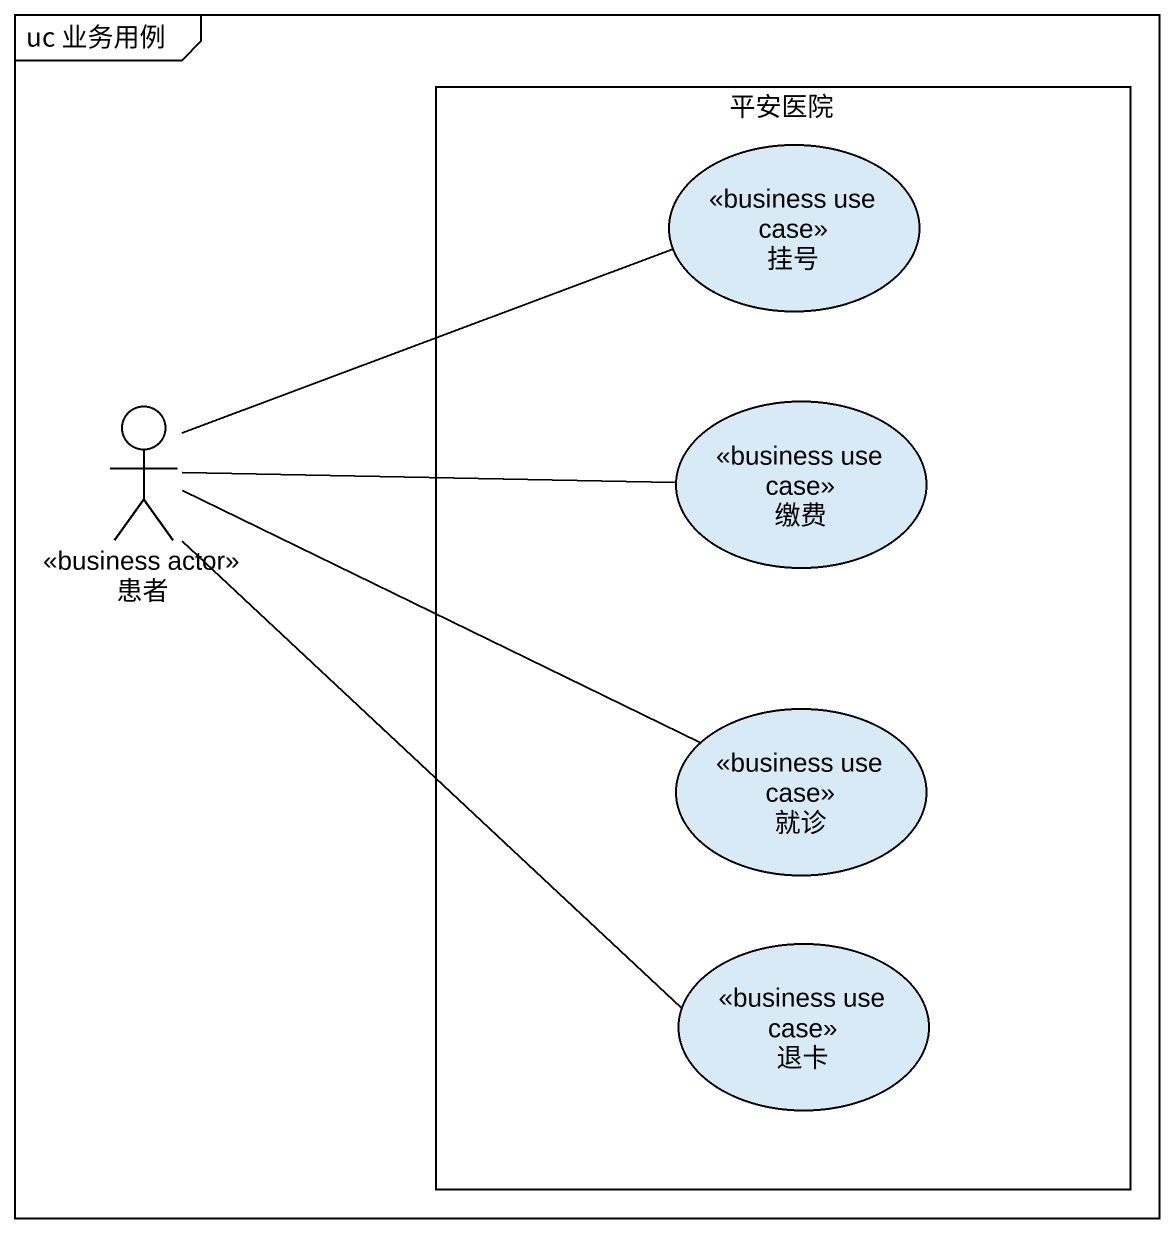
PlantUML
@startuml
mainframe uc 业务用例
rectangle 平安医院 {
  usecase 挂号 <<business use case>>
  usecase 缴费 <<business use case>>
  usecase 就诊 <<business use case>>
  usecase 退卡 <<business use case>>
}
actor 患者 <<business actor>>
患者 -right- 挂号
患者 -right- 缴费
患者 -right- 就诊
患者 -- 退卡
@enduml
